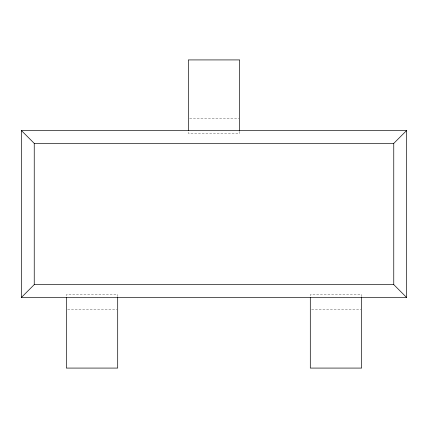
<?xml version="1.0" encoding="UTF-8"?>
<svg xmlns="http://www.w3.org/2000/svg" width="428" height="428" viewBox="0 0 428 428"><rect width="100%" height="100%" fill="white"/><g stroke="black" fill="none" stroke-linecap="round" stroke-linejoin="round"><path stroke-width="0.32" stroke-dasharray="2.14 1.6" d="M189.652 118.561L239.011 118.561M67.672 309.439L117.031 309.439M311.632 309.439L360.991 309.439M361.66 296.593L361.66 294.608L310.3 294.608L310.3 296.593M239.68 131.407L239.68 133.392L188.32 133.392L188.32 131.407M117.7 296.593L117.7 294.608L66.34 294.608L66.34 296.593"/><path stroke-width="0.64" d="M21.4 297.46L34.24 284.62L393.76 284.62L406.6 297.46L406.6 130.54L21.4 130.54L21.4 297.46L406.6 297.46M21.4 130.54L34.24 143.38L393.76 143.38L406.6 130.54M393.76 143.38L393.76 284.62M361.66 297.257L361.66 368.08L310.3 368.08L310.3 297.257M239.68 130.743L239.68 59.92L188.32 59.92L188.32 130.743M117.7 297.257L117.7 368.08L66.34 368.08L66.34 297.257M34.24 143.38L34.24 284.62"/></g></svg>
